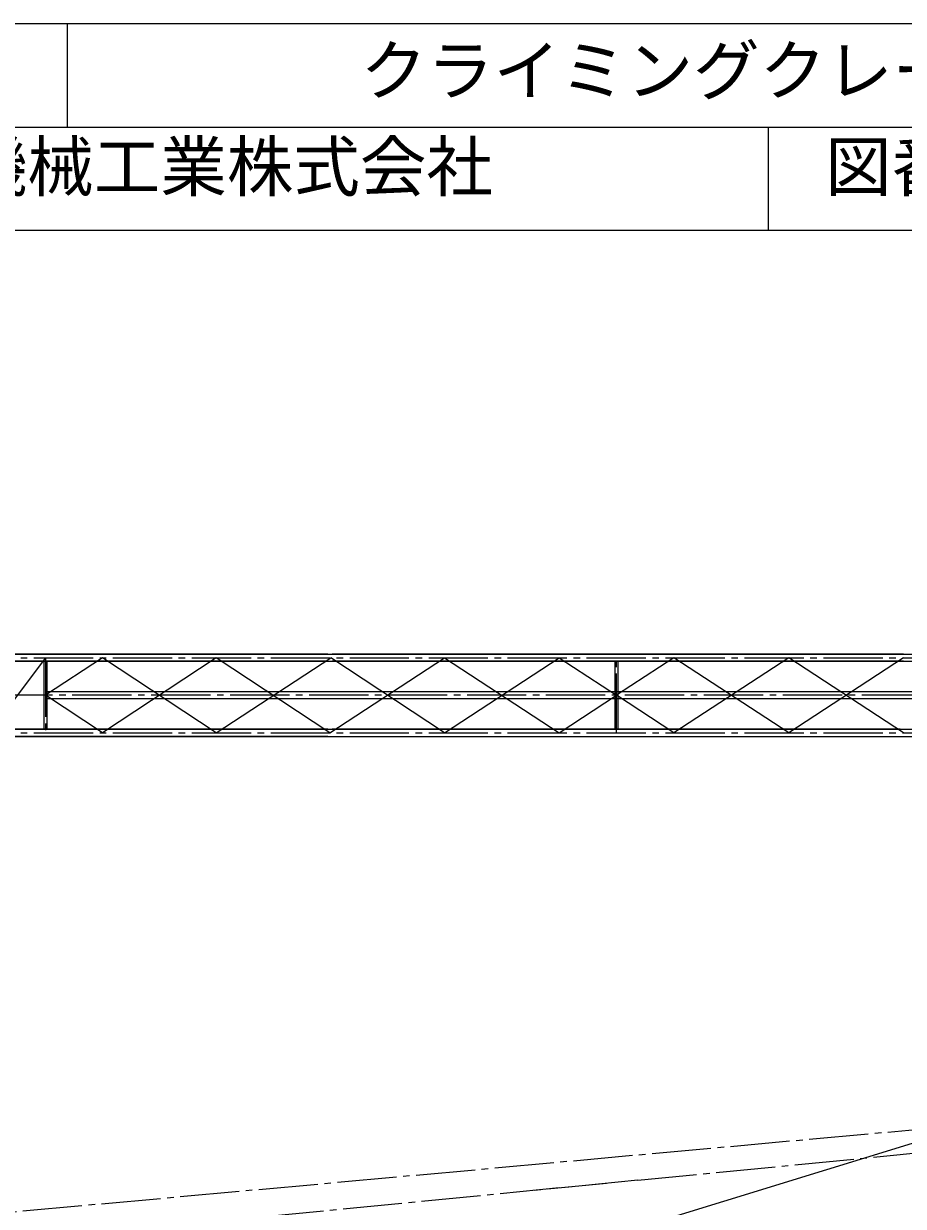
# Model space of a CAD drawing. Units: millimetres, scale not verified. Extents: x -21927 to 21954, y -31302 to 34257.
# Drawn here: x -8582 to 777, y 21675 to 34257 of the extents above; entities that cross this region are included whole.
import ezdxf
from ezdxf.enums import TextEntityAlignment as Align

# ---------------------------------------------------------------- set-up
doc = ezdxf.new("R2010")
doc.units = ezdxf.units.MM
doc.header["$LTSCALE"] = 70
doc.linetypes.add('CHAIN2', pattern=[12, 9, -1, 1, -1])
for name, color, linetype, lineweight in [('0-3_05 寸法', 7, 'Continuous', 18), ('0-4_10 当社外形線', 3, 'Continuous', 18), ('0-5_12 当社中心線', 3, 'CHAIN2', 18)]:
    doc.layers.add(name, color=color, linetype=linetype, lineweight=lineweight)
doc.styles.add('ＭＳ ゴシック', font='')
doc.styles.get('ＭＳ ゴシック').set_extended_font_data('MS Gothic')

msp = doc.modelspace()

# ---------------------------------------------------------------- linework, layer by layer
at = {"layer": '0-3_05 寸法'}
for p, q in [((-8120.16, 34257.17), (-8120.16, 33156.54)), ((-13062.15, 33156.54), (10498.77, 33156.54)), ((-662.03, 33156.54), (-662.03, 32055.92)), ((-15300.9, 17389.14), (10322.98, 25241.31))]:
    msp.add_line(p, q, dxfattribs=at)
msp.add_lwpolyline([(-13062.15, 34257.17), (10498.77, 34257.17), (10498.77, 32055.92), (-13062.15, 32055.92)], close=True, dxfattribs=at)
at = {"layer": '0-4_10 当社外形線'}
for p, q in [((-5344.93, 27550.08), (-15192.92, 27549.93)), ((-15192.92, 27550.08), (11617.1, 27550.08)), ((-5344.93, 27473.78), (-15192.92, 27473.78)), ((-15192.92, 27473.78), (11617.1, 27473.78)), ((-8364.93, 26750.08), (-8364.93, 27473.78)), ((-7742.93, 27511.93), (-8347.93, 27111.93)), ((-8330.93, 26750.08), (-8330.93, 27473.78)), ((-6532.93, 26711.93), (-7742.93, 27511.93)), ((-6532.93, 26711.93), (-5312.93, 27511.93)), ((-4102.93, 26711.93), (-5312.93, 27511.93)), ((777.06, 27549.99), (-5300.93, 27550.08)), ((777.06, 27473.78), (-5300.93, 27473.78)), ((-4102.93, 26711.93), (-2882.93, 27511.93)), ((-2882.93, 27511.93), (-2272.93, 27111.93)), ((-2289.94, 26750.08), (-2289.94, 27473.78)), ((-1662.93, 27511.93), (-2272.93, 27111.93)), ((-2255.94, 26750.08), (-2255.94, 27473.78)), ((-442.93, 26711.93), (-1662.93, 27511.93)), ((777.07, 27511.93), (-442.93, 26711.93)), ((-7742.93, 26711.93), (-8347.93, 27111.93)), ((11300.07, 27150.08), (-8330.93, 27150.08)), ((11300.07, 27073.78), (-8330.93, 27073.78)), ((-2882.93, 26711.93), (-2272.93, 27111.93)), ((-1662.93, 26711.93), (-2272.93, 27111.93)), ((-5344.93, 26750.08), (-15192.92, 26750.08)), ((-15192.92, 26750.08), (11617.1, 26750.08)), ((744.74, 26750.08), (-5300.93, 26750.08)), ((-5344.93, 26673.78), (-15192.92, 26673.78)), ((-15192.92, 26673.78), (11617.1, 26673.78)), ((-5300.93, 26673.78), (744.74, 26673.78))]:
    msp.add_line(p, q, dxfattribs=at)
for points in [[(-8347.93, 27511.93), (-8952.93, 26711.93), (-9557.93, 27511.93), (-10162.93, 26711.93), (-10767.93, 27511.93), (-11257.93, 26711.93)], [(-5322.93, 26711.93), (-6532.93, 27511.93), (-7742.93, 26711.93)], [(-5322.93, 26711.93), (-4102.93, 27511.93), (-2882.93, 26711.93)], [(777.07, 26711.93), (-442.93, 27511.93), (-1662.93, 26711.93)]]:
    msp.add_lwpolyline(points, dxfattribs=at)
at = {"layer": '0-5_12 当社中心線'}
for p, q in [((-15192.92, 27511.93), (11617.1, 27511.93)), ((-8347.93, 27511.93), (-8347.93, 26711.93)), ((-2272.93, 26711.93), (-2272.93, 27511.93)), ((11885.33, 27111.93), (-17271.6, 27111.93)), ((-15192.92, 26711.93), (11617.1, 26711.93)), ((11278.53, 23434.13), (-15943.07, 20952.14)), ((-2049.13, 21952.16), (11447.32, 23278.82)), ((-2049.13, 21952.16), (-15375.98, 20642.18)), ((-2382.52, 21919.39), (-3217.89, 21837.28))]:
    msp.add_line(p, q, dxfattribs=at)

# ---------------------------------------------------------------- texts
at = {"layer": '0-3_05 寸法', "style": 'ＭＳ ゴシック'}
for s, p in [('図面名称    \u3000\u3000\u3000\u3000クライミングクレーン VCT-40E(自立30m)', (-12072.69, 33344.86)), ('\u3000\u3000竹本機械工業株式会社     \u3000\u3000 図番     \u3000\u3000\u3000\u3000TZK0040', (-12082.8, 32321.52))]:
    msp.add_text(s, height=518.9, dxfattribs=at).set_placement(p, align=Align.BOTTOM_LEFT)

doc.saveas('drawing.dxf')
